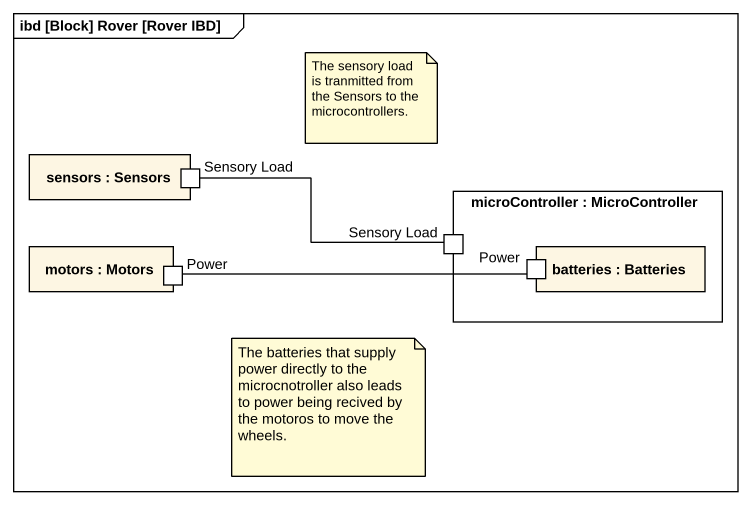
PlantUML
@startuml
mainframe ibd [Block] Rover [Rover IBD]
rectangle "sensors : Sensors" as sensors {
  port "Sensory Load" as Sensory_Load
}
rectangle "microController : MicroController" as microController {
  port "Sensory Load" as Sensory_Load_2
  rectangle "batteries : Batteries" as batteries {
    port Power
  }
}
rectangle "motors : Motors" as motors {
  port "Power" as Power_2
}
Sensory_Load -right- Sensory_Load_2
Power_2 -right- Power
note as N1
  The sensory load is tranmitted from the Sensors to the microcontrollers.
end note
note as N2
  The batteries that supply power directly to the microcnotroller also leads to power being recived by the motoros to move the wheels.
end note
@enduml
